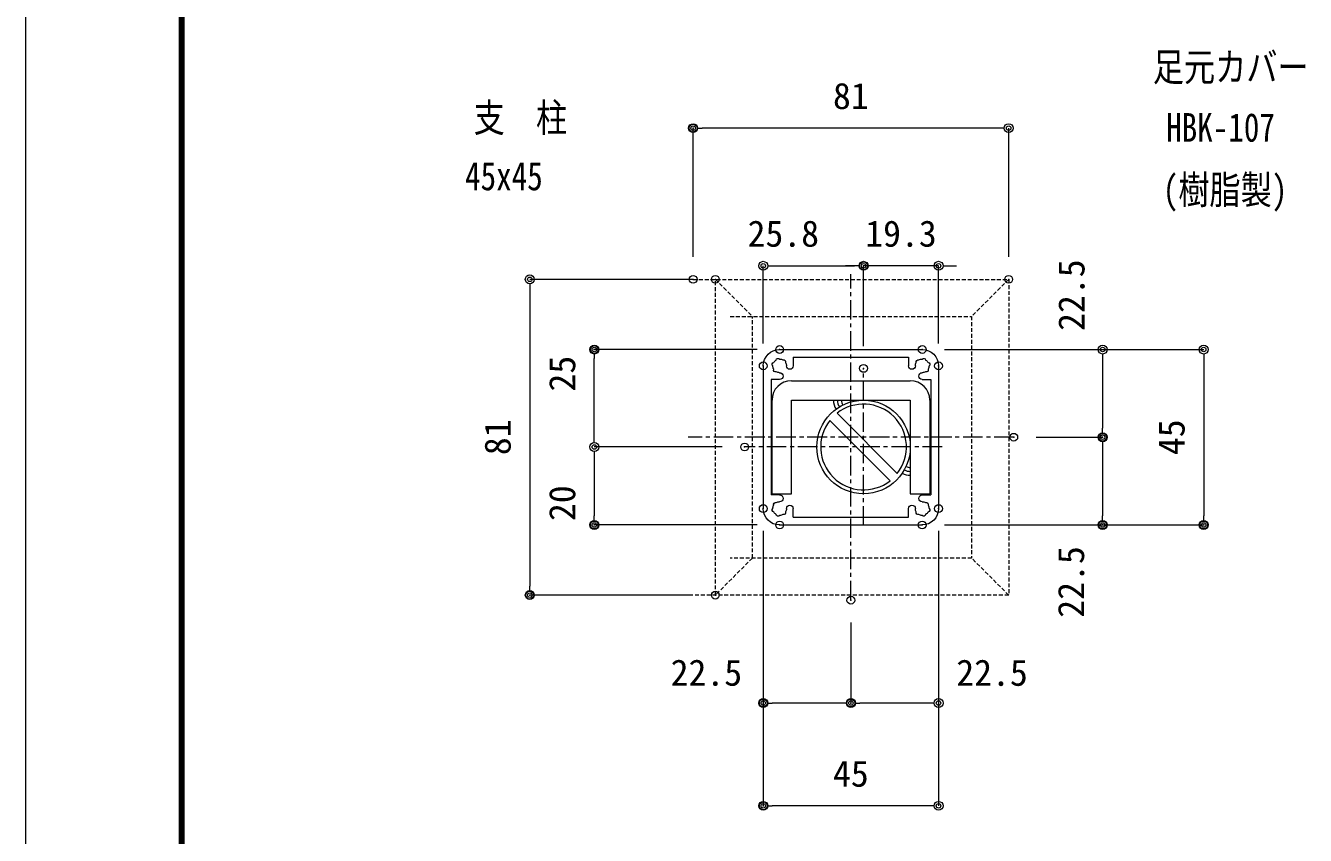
# Model space of a CAD drawing. Units: millimetres, scale not verified. Extents: x -1682 to 1682, y -1188 to 1188.
# Drawn here: x -1682 to -1025, y -746 to -331 of the extents above; entities that cross this region are included whole.
import ezdxf
from ezdxf.enums import TextEntityAlignment as Align

# ---------------------------------------------------------------- set-up
doc = ezdxf.new("R2010")
doc.units = ezdxf.units.MM
doc.header["$LTSCALE"] = 8
doc.header["$PDMODE"] = 32
doc.header["$PDSIZE"] = 4
doc.linetypes.add('USER1', pattern=[2, 1.25, -0.25, 0.25, -0.25])
doc.linetypes.add('USER3', pattern=[0.375, 0.25, -0.125])
for name, color, linetype, lineweight in [('0-0_0', 7, 'Continuous', 18), ('0-1_DEFPOINTS', 7, 'Continuous', 18), ('0-4_アンカー', 4, 'Continuous', 18), ('0-6_WAKU', 7, 'Continuous', 18), ('0-E_3中心線', 2, 'USER1', 18), ('0-F_41ｱﾙﾐ', 6, 'Continuous', 18), ('1-0_1手摺寸法', 7, 'Continuous', 18), ('1-1_42ｱﾙﾐ部品', 6, 'Continuous', 18), ('1-6_2隠れ', 6, 'USER3', 18)]:
    doc.layers.add(name, color=color, linetype=linetype, lineweight=lineweight)
doc.styles.add('ＭＳ ゴシック', font='')
doc.styles.get('ＭＳ ゴシック').set_extended_font_data('MS Gothic')

# ---------------------------------------------------------------- blocks, each defined once
blk = doc.blocks.new('_ORIGIN2')
at = {"layer": '0-0_0'}
blk.add_line((-1, 0), (-2, 0), dxfattribs=at)
for radius in [1, 0.5]:
    blk.add_circle((0, 0), radius, dxfattribs=at)
blk = doc.blocks.new('D84')
at = {"layer": '0-1_DEFPOINTS'}
for p in [(-2159.93, -145.83), (-2065.9, -235.83), (-1974.63, -235.83)]:
    blk.add_point(p, dxfattribs=at)
at = {"layer": '1-0_1手摺寸法'}
for p, q in [((-2136.93, -145.83), (-1974.63, -145.83)), ((-1974.63, -155.03), (-1974.63, -226.63)), ((-2042.9, -235.83), (-1974.63, -235.83))]:
    blk.add_line(p, q, dxfattribs=at)
at = {"layer": '1-0_1手摺寸法', "xscale": 4.6, "yscale": 4.6}
for p, rotation in [((-1974.63, -145.83), 90), ((-1974.63, -235.83), 270)]:
    blk.add_blockref('_ORIGIN2', p, dxfattribs=dict(at, rotation=rotation))
at = {"layer": '1-0_1手摺寸法', "style": 'ＭＳ ゴシック'}
blk.add_text('22.5', height=26.98, rotation=90, dxfattribs=at).set_placement((-1985.17, -126.74), align=Align.BOTTOM_LEFT)
blk = doc.blocks.new('D85')
at = {"layer": '0-1_DEFPOINTS'}
for p in [(-2372.29, -73.83), (-2562.82, -397.83), (-2372.29, -397.83)]:
    blk.add_point(p, dxfattribs=at)
at = {"layer": '1-0_1手摺寸法'}
for p, q in [((-2395.29, -73.83), (-2562.82, -73.83)), ((-2562.82, -83.03), (-2562.82, -388.63)), ((-2395.29, -397.83), (-2562.82, -397.83))]:
    blk.add_line(p, q, dxfattribs=at)
at = {"layer": '1-0_1手摺寸法', "xscale": 4.6, "yscale": 4.6}
for p, rotation in [((-2562.82, -73.83), 90), ((-2562.82, -397.83), 270)]:
    blk.add_blockref('_ORIGIN2', p, dxfattribs=dict(at, rotation=rotation))
at = {"layer": '1-0_1手摺寸法', "style": 'ＭＳ ゴシック'}
blk.add_text('81', height=26.98, rotation=90, dxfattribs=at).set_placement((-2574.32, -254.23), align=Align.BOTTOM_LEFT)
blk = doc.blocks.new('D86')
at = {"layer": '0-1_DEFPOINTS'}
for p in [(-2323.13, -309.03), (-2143.13, -309.03), (-2323.13, -614.02)]:
    blk.add_point(p, dxfattribs=at)
at = {"layer": '1-0_1手摺寸法'}
for p, q in [((-2323.13, -332.03), (-2323.13, -614.02)), ((-2143.13, -332.03), (-2143.13, -614.02)), ((-2152.33, -614.02), (-2313.93, -614.02))]:
    blk.add_line(p, q, dxfattribs=at)
at = {"layer": '1-0_1手摺寸法', "xscale": 4.6, "yscale": 4.6, "rotation": 180}
blk.add_blockref('_ORIGIN2', (-2323.13, -614.02), dxfattribs=at)
at = {"layer": '1-0_1手摺寸法', "xscale": 4.6, "yscale": 4.6}
blk.add_blockref('_ORIGIN2', (-2143.13, -614.02), dxfattribs=at)
at = {"layer": '1-0_1手摺寸法', "style": 'ＭＳ ゴシック'}
blk.add_text('45', height=26.98, dxfattribs=at).set_placement((-2251.53, -602.52), align=Align.BOTTOM_LEFT)
blk = doc.blocks.new('D87')
at = {"layer": '0-1_DEFPOINTS'}
for p in [(-2323.13, -309.03), (-2233.13, -403.06), (-2323.13, -508.58)]:
    blk.add_point(p, dxfattribs=at)
at = {"layer": '1-0_1手摺寸法'}
for p, q in [((-2323.13, -332.03), (-2323.13, -508.58)), ((-2233.13, -426.06), (-2233.13, -508.58)), ((-2242.33, -508.58), (-2313.93, -508.58))]:
    blk.add_line(p, q, dxfattribs=at)
at = {"layer": '1-0_1手摺寸法', "xscale": 4.6, "yscale": 4.6, "rotation": 180}
blk.add_blockref('_ORIGIN2', (-2323.13, -508.58), dxfattribs=at)
at = {"layer": '1-0_1手摺寸法', "xscale": 4.6, "yscale": 4.6}
blk.add_blockref('_ORIGIN2', (-2233.13, -508.58), dxfattribs=at)
at = {"layer": '1-0_1手摺寸法', "style": 'ＭＳ ゴシック'}
blk.add_text('22.5', height=26.98, dxfattribs=at).set_placement((-2418.2, -498.88), align=Align.BOTTOM_LEFT)
blk = doc.blocks.new('D88')
at = {"layer": '0-1_DEFPOINTS'}
for p in [(-2143.13, -309.03), (-2233.13, -403.06), (-2233.13, -508.58)]:
    blk.add_point(p, dxfattribs=at)
at = {"layer": '1-0_1手摺寸法'}
for p, q in [((-2143.13, -332.03), (-2143.13, -508.58)), ((-2233.13, -426.06), (-2233.13, -508.58)), ((-2152.33, -508.58), (-2223.93, -508.58))]:
    blk.add_line(p, q, dxfattribs=at)
at = {"layer": '1-0_1手摺寸法', "xscale": 4.6, "yscale": 4.6, "rotation": 180}
blk.add_blockref('_ORIGIN2', (-2233.13, -508.58), dxfattribs=at)
at = {"layer": '1-0_1手摺寸法', "xscale": 4.6, "yscale": 4.6}
blk.add_blockref('_ORIGIN2', (-2143.13, -508.58), dxfattribs=at)
at = {"layer": '1-0_1手摺寸法', "style": 'ＭＳ ゴシック'}
blk.add_text('22.5', height=26.98, dxfattribs=at).set_placement((-2124.92, -498.94), align=Align.BOTTOM_LEFT)
blk = doc.blocks.new('D89')
at = {"layer": '0-1_DEFPOINTS'}
for p in [(-2065.9, -235.83), (-2159.93, -325.83), (-1974.63, -325.83)]:
    blk.add_point(p, dxfattribs=at)
at = {"layer": '1-0_1手摺寸法'}
for p, q in [((-2042.9, -235.83), (-1974.63, -235.83)), ((-1974.63, -245.03), (-1974.63, -316.63)), ((-2136.93, -325.83), (-1974.63, -325.83))]:
    blk.add_line(p, q, dxfattribs=at)
at = {"layer": '1-0_1手摺寸法', "xscale": 4.6, "yscale": 4.6}
for p, rotation in [((-1974.63, -235.83), 90), ((-1974.63, -325.83), 270)]:
    blk.add_blockref('_ORIGIN2', p, dxfattribs=dict(at, rotation=rotation))
at = {"layer": '1-0_1手摺寸法', "style": 'ＭＳ ゴシック'}
blk.add_text('22.5', height=26.98, rotation=90, dxfattribs=at).set_placement((-1985.56, -421.05), align=Align.BOTTOM_LEFT)
blk = doc.blocks.new('D90')
at = {"layer": '0-1_DEFPOINTS'}
for p in [(-2159.93, -145.83), (-2159.93, -325.83), (-1870.89, -325.83)]:
    blk.add_point(p, dxfattribs=at)
at = {"layer": '1-0_1手摺寸法'}
for p, q in [((-2136.93, -145.83), (-1870.89, -145.83)), ((-1870.89, -155.03), (-1870.89, -316.63)), ((-2136.93, -325.83), (-1870.89, -325.83))]:
    blk.add_line(p, q, dxfattribs=at)
at = {"layer": '1-0_1手摺寸法', "xscale": 4.6, "yscale": 4.6}
for p, rotation in [((-1870.89, -145.83), 90), ((-1870.89, -325.83), 270)]:
    blk.add_blockref('_ORIGIN2', p, dxfattribs=dict(at, rotation=rotation))
at = {"layer": '1-0_1手摺寸法', "style": 'ＭＳ ゴシック'}
blk.add_text('45', height=26.98, rotation=90, dxfattribs=at).set_placement((-1882.39, -254.23), align=Align.BOTTOM_LEFT)
blk = doc.blocks.new('D91')
at = {"layer": '0-1_DEFPOINTS'}
for p in [(-2395.13, 81.31), (-2395.13, -73.83), (-2071.13, -73.83)]:
    blk.add_point(p, dxfattribs=at)
at = {"layer": '1-0_1手摺寸法'}
for p, q in [((-2395.13, -50.83), (-2395.13, 81.31)), ((-2080.33, 81.31), (-2385.93, 81.31)), ((-2071.13, -50.83), (-2071.13, 81.31))]:
    blk.add_line(p, q, dxfattribs=at)
at = {"layer": '1-0_1手摺寸法', "xscale": 4.6, "yscale": 4.6, "rotation": 180}
blk.add_blockref('_ORIGIN2', (-2395.13, 81.31), dxfattribs=at)
at = {"layer": '1-0_1手摺寸法', "xscale": 4.6, "yscale": 4.6}
blk.add_blockref('_ORIGIN2', (-2071.13, 81.31), dxfattribs=at)
at = {"layer": '1-0_1手摺寸法', "style": 'ＭＳ ゴシック'}
blk.add_text('81', height=26.98, dxfattribs=at).set_placement((-2251.53, 92.81), align=Align.BOTTOM_LEFT)
blk = doc.blocks.new('HK-013')
at = {"layer": '1-1_42ｱﾙﾐ部品'}
for p, q in [((36.6, 45), (-36.6, 45)), ((29.6, 41), (-29.6, 41)), ((-29.6, 41), (-29.6, 36.6)), ((29.6, 41), (29.6, 36.6)), ((-45, 36.6), (-45, -36.6)), ((-45, 36.6), (-45, 36.6)), ((45, 36.6), (45, -36.6)), ((-41, 29.6), (-41, -29.6)), ((-36.6, 29.6), (-41, 29.6)), ((36.6, 29.6), (41, 29.6)), ((41, 29.6), (41, -29.6)), ((-36.6, -29.6), (-41, -29.6)), ((36.6, -29.6), (41, -29.6)), ((-45, -36.6), (-45, -36.6)), ((-29.6, -41), (-29.6, -36.6)), ((29.6, -41), (29.6, -36.6)), ((36.6, -45), (-36.6, -45)), ((29.6, -41), (-29.6, -41))]:
    blk.add_line(p, q, dxfattribs=at)
for centre, radius, start, end in [((-36.6, 36.6), 8.4, 90, 180), ((-36.6, 36.6), 3.5, 120.35889, 135), ((-37.376, 39.498), 1, 105, 172.97569), ((-37.376, 39.498), 1, 37.02431, 105), ((-36.6, 36.6), 3.5, 75, 89.64111), ((-36.6, 36.6), 3.5, 60.35889, 75), ((-34.479, 38.721), 1, 45, 112.97569), ((-34.479, 38.721), 1, 337.02431, 45), ((34.479, 38.721), 1, 135, 202.97569), ((34.479, 38.721), 1, 67.02431, 135), ((36.6, 36.6), 3.5, 105, 119.64111), ((36.6, 36.6), 3.5, 90.35889, 105), ((37.376, 39.498), 1, 75, 142.97569), ((36.6, 36.6), 8.4, 0, 90), ((37.376, 39.498), 1, 7.02431, 75), ((36.6, 36.6), 3.5, 45, 59.64111), ((-39.498, 37.376), 1, 165, 232.97569), ((-39.498, 37.376), 1, 97.02431, 165), ((-36.6, 36.6), 3.5, 180.35889, 195), ((-36.6, 36.6), 3.5, 195, 209.64111), ((-38.721, 34.479), 1, 157.02431, 225), ((-36.6, 36.6), 3.5, 135, 149.64111), ((-38.721, 34.479), 1, 225, 292.97569), ((-36.6, 36.6), 3.5, 240.35889, 255), ((-36.6, 36.6), 3.5, 255, 270), ((-36.6, 31.35), 1.75, 270, 90), ((-36.6, 36.6), 3.5, 15, 29.64111), ((-36.6, 36.6), 3.5, 0.35889, 15), ((-31.35, 36.6), 1.75, 180, 0), ((31.35, 36.6), 1.75, 180, 360), ((36.6, 36.6), 3.5, 165, 179.64111), ((36.6, 36.6), 3.5, 150.35889, 165), ((36.6, 31.35), 1.75, 90, 270), ((36.6, 36.6), 3.5, 270, 285), ((36.6, 36.6), 3.5, 285, 299.64111), ((38.721, 34.479), 1, 247.02431, 315), ((36.6, 36.6), 3.5, 30.35889, 45), ((38.721, 34.479), 1, 315, 22.97569), ((39.498, 37.376), 1, 15, 82.97569), ((36.6, 36.6), 3.5, 330.35889, 345), ((36.6, 36.6), 3.5, 345, 359.64111), ((39.498, 37.376), 1, 307.02431, 15), ((-36.6, -31.35), 1.75, 270, 90), ((36.6, -31.35), 1.75, 90, 270), ((-36.6, -36.6), 8.4, 180, 270), ((-39.498, -37.376), 1, 127.02431, 195), ((-39.498, -37.376), 1, 195, 262.97569), ((-36.6, -36.6), 3.5, 165, 179.64111), ((-36.6, -36.6), 3.5, 150.35889, 165), ((-38.721, -34.479), 1, 135, 202.97569), ((-36.6, -36.6), 3.5, 210.35889, 225), ((-38.721, -34.479), 1, 67.02431, 135), ((-36.6, -36.6), 3.5, 225, 239.64111), ((-36.6, -36.6), 3.5, 105, 119.64111), ((-36.6, -36.6), 3.5, 90, 105), ((-34.479, -38.721), 1, 315, 22.97569), ((-36.6, -36.6), 3.5, 330.35889, 345), ((-36.6, -36.6), 3.5, 345, 359.64111), ((-31.35, -36.6), 1.75, 360, 180), ((31.35, -36.6), 1.75, 0, 180), ((36.6, -36.6), 3.5, 180.35889, 195), ((36.6, -36.6), 3.5, 195, 209.64111), ((34.479, -38.721), 1, 157.02431, 225), ((36.6, -36.6), 3.5, 75, 90), ((36.6, -36.6), 8.4, 270, 360), ((36.6, -36.6), 3.5, 60.35889, 75), ((38.721, -34.479), 1, 45, 112.97569), ((36.6, -36.6), 3.5, 300.35889, 315), ((36.6, -36.6), 3.5, 315, 329.64111), ((38.721, -34.479), 1, 337.02431, 45), ((39.498, -37.376), 1, 277.02431, 345), ((36.6, -36.6), 3.5, 15, 29.64111), ((36.6, -36.6), 3.5, 0.35889, 15), ((39.498, -37.376), 1, 345, 52.97569), ((-37.376, -39.498), 1, 187.02431, 255), ((-37.376, -39.498), 1, 255, 322.97569), ((-36.6, -36.6), 3.5, 270.35889, 285), ((-36.6, -36.6), 3.5, 285, 299.64111), ((-34.479, -38.721), 1, 247.02431, 315), ((34.479, -38.721), 1, 225, 292.97569), ((36.6, -36.6), 3.5, 240.35889, 255), ((36.6, -36.6), 3.5, 255, 269.64111), ((37.376, -39.498), 1, 217.02431, 285), ((37.376, -39.498), 1, 285, 352.97569)]:
    blk.add_arc(centre, radius, start, end, dxfattribs=at)
blk = doc.blocks.new('D80')
at = {"layer": '0-1_DEFPOINTS'}
for p in [(-2220.13, -59.93), (-2220.13, -165.22), (-2143.13, -162.63)]:
    blk.add_point(p, dxfattribs=at)
at = {"layer": '1-0_1手摺寸法'}
for p, q in [((-2229.33, -59.93), (-2238.53, -59.93)), ((-2220.13, -142.22), (-2220.13, -59.93)), ((-2143.13, -59.93), (-2220.13, -59.93)), ((-2143.13, -139.63), (-2143.13, -59.93)), ((-2133.93, -59.93), (-2124.73, -59.93))]:
    blk.add_line(p, q, dxfattribs=at)
at = {"layer": '1-0_1手摺寸法', "xscale": 4.6, "yscale": 4.6}
blk.add_blockref('_ORIGIN2', (-2220.13, -59.93), dxfattribs=at)
at = {"layer": '1-0_1手摺寸法', "xscale": 4.6, "yscale": 4.6, "rotation": 180}
blk.add_blockref('_ORIGIN2', (-2143.13, -59.93), dxfattribs=at)
at = {"layer": '1-0_1手摺寸法', "style": 'ＭＳ ゴシック'}
blk.add_text('19.3', height=26.98, dxfattribs=at).set_placement((-2218.43, -48.43), align=Align.BOTTOM_LEFT)
blk = doc.blocks.new('D81')
at = {"layer": '0-1_DEFPOINTS'}
for p in [(-2220.13, -59.93), (-2323.13, -162.63), (-2220.13, -165.22)]:
    blk.add_point(p, dxfattribs=at)
at = {"layer": '1-0_1手摺寸法'}
for p, q in [((-2323.13, -139.63), (-2323.13, -59.93)), ((-2313.93, -59.93), (-2229.33, -59.93)), ((-2220.13, -142.22), (-2220.13, -59.93))]:
    blk.add_line(p, q, dxfattribs=at)
at = {"layer": '1-0_1手摺寸法', "xscale": 4.6, "yscale": 4.6, "rotation": 180}
blk.add_blockref('_ORIGIN2', (-2323.13, -59.93), dxfattribs=at)
at = {"layer": '1-0_1手摺寸法', "xscale": 4.6, "yscale": 4.6}
blk.add_blockref('_ORIGIN2', (-2220.13, -59.93), dxfattribs=at)
at = {"layer": '1-0_1手摺寸法', "style": 'ＭＳ ゴシック'}
blk.add_text('25.8', height=26.98, dxfattribs=at).set_placement((-2339.21, -48.43), align=Align.BOTTOM_LEFT)
blk = doc.blocks.new('D82')
at = {"layer": '0-1_DEFPOINTS'}
for p in [(-2496.56, -145.83), (-2306.33, -145.83), (-2342.28, -245.83)]:
    blk.add_point(p, dxfattribs=at)
at = {"layer": '1-0_1手摺寸法'}
for p, q in [((-2329.33, -145.83), (-2496.56, -145.83)), ((-2496.56, -236.63), (-2496.56, -155.03)), ((-2365.28, -245.83), (-2496.56, -245.83))]:
    blk.add_line(p, q, dxfattribs=at)
at = {"layer": '1-0_1手摺寸法', "xscale": 4.6, "yscale": 4.6}
for p, rotation in [((-2496.56, -145.83), 90), ((-2496.56, -245.83), 270)]:
    blk.add_blockref('_ORIGIN2', p, dxfattribs=dict(at, rotation=rotation))
at = {"layer": '1-0_1手摺寸法', "style": 'ＭＳ ゴシック'}
blk.add_text('25', height=26.98, rotation=90, dxfattribs=at).set_placement((-2508.06, -188.94), align=Align.BOTTOM_LEFT)
blk = doc.blocks.new('D83')
at = {"layer": '0-1_DEFPOINTS'}
for p in [(-2342.28, -245.83), (-2496.56, -325.83), (-2306.33, -325.83)]:
    blk.add_point(p, dxfattribs=at)
at = {"layer": '1-0_1手摺寸法'}
for p, q in [((-2365.28, -245.83), (-2496.56, -245.83)), ((-2496.56, -255.03), (-2496.56, -316.63)), ((-2329.33, -325.83), (-2496.56, -325.83))]:
    blk.add_line(p, q, dxfattribs=at)
at = {"layer": '1-0_1手摺寸法', "xscale": 4.6, "yscale": 4.6}
for p, rotation in [((-2496.56, -245.83), 90), ((-2496.56, -325.83), 270)]:
    blk.add_blockref('_ORIGIN2', p, dxfattribs=dict(at, rotation=rotation))
at = {"layer": '1-0_1手摺寸法', "style": 'ＭＳ ゴシック'}
blk.add_text('20', height=26.98, rotation=90, dxfattribs=at).set_placement((-2508.06, -321.86), align=Align.BOTTOM_LEFT)

msp = doc.modelspace()

# ---------------------------------------------------------------- linework, layer by layer
at = {"layer": '0-1_DEFPOINTS', "color": 5}
msp.add_line((-1682, 1188), (-1682, -1188), dxfattribs=at)
at = {"layer": '0-4_アンカー'}
for p, q in [((-1288.805, -512.858), (-1227.805, -512.858)), ((-1298.805, -570.858), (-1298.805, -522.858)), ((-1288.805, -570.858), (-1288.805, -522.858)), ((-1288.805, -522.858), (-1227.805, -522.858)), ((-1265.805, -522.858), (-1227.805, -522.858)), ((-1227.805, -522.858), (-1227.805, -570.858)), ((-1217.805, -522.858), (-1217.805, -570.858)), ((-1298.805, -570.858), (-1288.805, -570.858)), ((-1227.805, -570.858), (-1217.805, -570.858))]:
    msp.add_line(p, q, dxfattribs=at)
for centre, start, end in [((-1288.805, -522.858), 90, 180), ((-1227.805, -522.858), 0, 90)]:
    msp.add_arc(centre, 10, start, end, dxfattribs=at)
at = {"layer": '0-6_WAKU'}
for p, q in [((-1603.2, 1133.2), (-1603.2, -1129.2)), ((-1602.6, 1132.6), (-1602.6, -1128.6)), ((-1602, 1132), (-1602, -1128)), ((-1601.4, 1131.4), (-1601.4, -1127.4)), ((-1600.8, 1130.8), (-1600.8, -1126.8))]:
    msp.add_line(p, q, dxfattribs=at)
at = {"layer": '0-E_3中心線'}
for p, q in [((-1258.305, -625.472), (-1258.305, -458.244)), ((-1251.805, -587.165), (-1251.805, -506.551)), ((-1174.691, -541.858), (-1341.919, -541.858)), ((-1206.498, -541.858), (-1307.879, -541.858)), ((-1211.498, -546.858), (-1312.879, -546.858))]:
    msp.add_line(p, q, dxfattribs=at)
at = {"layer": '0-F_41ｱﾙﾐ'}
for p, q in [((-1234.525, -560.478), (-1265.425, -529.577)), ((-1238.185, -564.138), (-1269.086, -533.238))]:
    msp.add_line(p, q, dxfattribs=at)
msp.add_circle((-1251.805, -546.858), 24, dxfattribs=at)
for start, end in [(321.75633, 128.24367), (141.75633, 308.24367)]:
    msp.add_arc((-1251.805, -546.858), 22.003, start, end, dxfattribs=at)
at = {"layer": '1-0_1手摺寸法', "color": 3}
for centre, radius, start, end in [((-1258.915, -522.858), 8.327, 180, 213.21396), ((-1258.915, -522.858), 6.327, 180, 213.11704), ((-1258.915, -522.858), 4.327, 180, 215.15014), ((-1227.805, -553.071), 4.327, 239.9842, 270), ((-1227.805, -553.071), 8.327, 240.32789, 270), ((-1227.805, -553.071), 6.327, 240.96643, 270)]:
    msp.add_arc(centre, radius, start, end, dxfattribs=at)
at = {"layer": '1-6_2隠れ'}
for p, q in [((-1339.305, -460.858), (-1177.305, -460.858)), ((-1327.883, -460.858), (-1308.883, -479.858)), ((-1327.883, -622.858), (-1327.883, -460.858)), ((-1177.305, -460.858), (-1196.305, -479.858)), ((-1177.305, -460.858), (-1177.305, -622.858)), ((-1320.305, -479.858), (-1196.305, -479.858)), ((-1308.883, -603.858), (-1308.883, -479.858)), ((-1196.305, -479.858), (-1196.305, -603.858)), ((-1308.883, -603.858), (-1327.883, -622.858)), ((-1196.305, -603.858), (-1320.305, -603.858)), ((-1177.305, -622.858), (-1196.305, -603.858)), ((-1177.305, -622.858), (-1339.305, -622.858))]:
    msp.add_line(p, q, dxfattribs=at)

# ---------------------------------------------------------------- block references
at = {"layer": '0-F_41ｱﾙﾐ', "xscale": -1}
msp.add_blockref('HK-013', (-1258.305, -541.858), dxfattribs=at)
at = {"layer": '1-0_1手摺寸法', "xscale": 0.5, "yscale": 0.5}
for name in ['D91', 'D81', 'D80', 'D84', 'D85', 'D82', 'D90', 'D83', 'D89', 'D87', 'D86', 'D88']:
    msp.add_blockref(name, (-141.739, -423.942), dxfattribs=at)

# ---------------------------------------------------------------- texts
at = {"layer": '0-0_0', "style": 'ＭＳ ゴシック', "width": 0.8}
for s, p in [('足元カバー', (-1103.303, -363.639)), ('支\u3000柱', (-1451.967, -389.618)), ('HBK-107', (-1096.463, -394.623)), ('45x45', (-1456.4, -419.551)), ('(樹脂製)', (-1098.194, -426.631))]:
    msp.add_text(s, height=14.66, dxfattribs=at).set_placement(p, align=Align.BOTTOM_LEFT)

doc.saveas('drawing.dxf')
